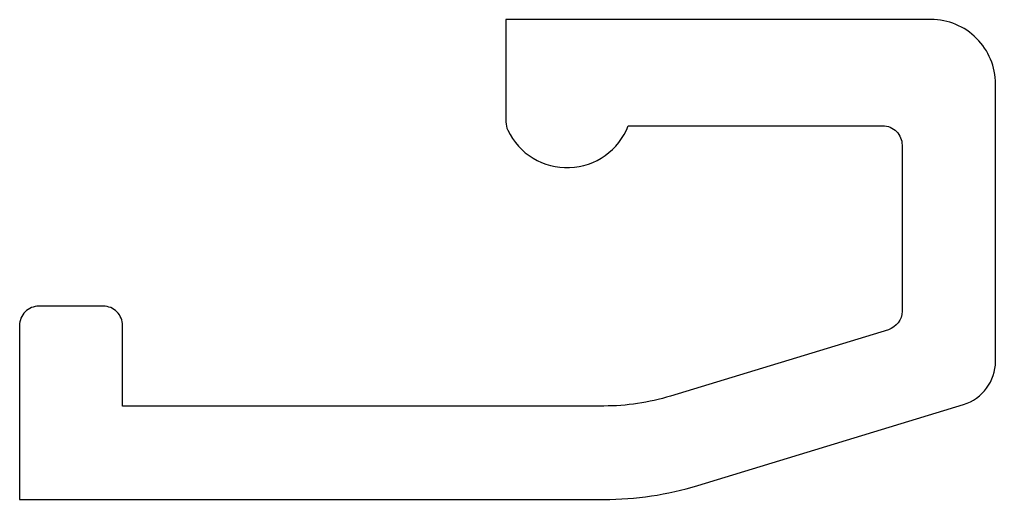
# Model space of a CAD drawing. Extents: x 377.9 to 393, y 216.4 to 223.8.
import ezdxf

# ---------------------------------------------------------------- set-up
doc = ezdxf.new("R2010")
doc.units = 0
doc.layers.add('ANA', color=220, linetype='CONTINUOUS')

msp = doc.modelspace()

# ---------------------------------------------------------------- linework, layer by layer
at = {"layer": 'ANA', "color": 0}
msp.add_lwpolyline([(387.975, 217.967, -0.074117), (386.94, 217.813), (379.469, 217.813), (379.469, 219.063, 0.414214), (379.169, 219.363), (378.169, 219.363, 0.414214), (377.869, 219.063), (377.869, 216.363), (386.94, 216.363, 0.074117), (388.398, 216.58), (392.523, 217.838, 0.329967), (393.019, 218.507), (393.019, 222.813, 0.414214), (392.019, 223.813), (385.419, 223.813), (385.419, 222.224, 0.111043), (385.448, 222.095, 0.658222), (387.319, 222.163), (391.269, 222.163, -0.414214), (391.569, 221.863), (391.569, 219.285, -0.329967), (391.356, 218.998)], format="xyb", close=True, dxfattribs=at)

doc.saveas('drawing.dxf')
